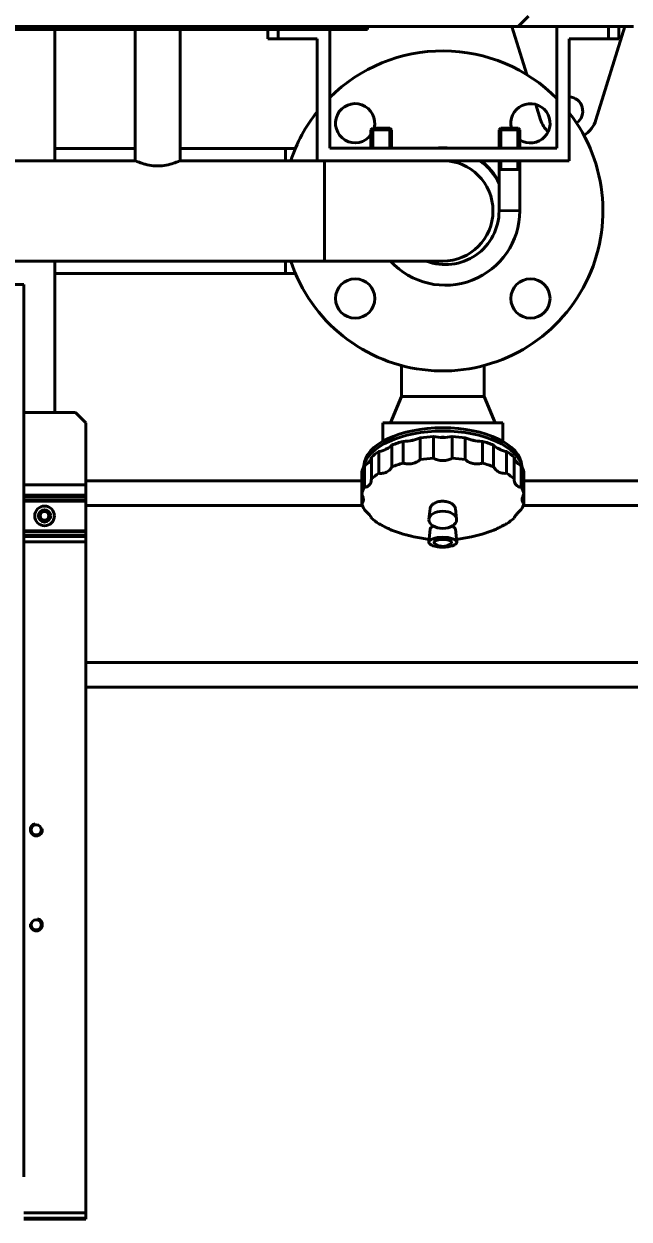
# Model space of a CAD drawing. Header units: millimetres. Extents: x 0 to 11890, y 0 to 8410.
# Drawn here: x 7042 to 7335, y 5232 to 5811 of the extents above; entities that cross this region are included whole.
import ezdxf

# ---------------------------------------------------------------- set-up
doc = ezdxf.new("R2010")
doc.units = ezdxf.units.MM
doc.header["$LTSCALE"] = 10
for name, color, linetype, lineweight in [('가시적인 것(ISO)', 3, 'Continuous', 40), ('가시적인 좁은 것(ISO)', 3, 'Continuous', 35), ('치수(ISO)', 2, 'Continuous', 25)]:
    doc.layers.add(name, color=color, linetype=linetype, lineweight=lineweight)
doc.styles.add('치수 텍스트_PSTEK_POSCO', font='isocp.shx')
doc.dimstyles.new('치수_PSTEK_POSCO', dxfattribs={"dimscale": 10, "dimtxt": 3, "dimasz": 2, "dimexe": 2, "dimexo": 2.5, "dimgap": 1, "dimtad": 1, "dimrnd": 1e-08, "dimdsep": 46, "dimtxsty": '치수 텍스트_PSTEK_POSCO', "dimcen": 0.09, "dimdle": 10, "dimclrd": 7, "dimclre": 7, "dimclrt": 2, "dimadec": 1, "dimazin": 2, "dimtfac": 1, "dimtmove": 0, "dimatfit": 3, "dimfxl": 0, "dimtolj": 1, "dimlwd": -1, "dimlwe": -1, "dimarcsym": 0})

# ---------------------------------------------------------------- blocks, each defined once
blk = doc.blocks.new('*D23')
at = {"layer": 'Defpoints', "color": 0}
for p in [(8116.83, 5444.6), (6716.83, 2144.6), (8116.83, 1685.03)]:
    blk.add_point(p, dxfattribs=at)
at = {"layer": '치수(ISO)', "color": 7}
for p, q in [((8116.83, 5394.6), (8116.83, 1645.03)), ((6716.83, 2094.6), (6716.83, 1645.03)), ((6756.83, 1685.03), (8076.83, 1685.03))]:
    blk.add_line(p, q, dxfattribs=at)
for points in [[(6756.83, 1691.69), (6756.83, 1678.36), (6716.83, 1685.03)], [(8076.83, 1691.69), (8076.83, 1678.36), (8116.83, 1685.03)]]:
    blk.add_solid(points, dxfattribs=at)
at = {"layer": '치수(ISO)', "color": 2, "insert": (7344.8, 1735.03), "char_height": 60, "attachment_point": 4, "style": '치수 텍스트_PSTEK_POSCO'}
blk.add_mtext('\\A1;1400', dxfattribs=at)
blk = doc.blocks.new('*D25')
at = {"layer": 'Defpoints', "color": 0}
for p in [(7986.83, 6194.6), (6486.83, 4104.6), (8567.88, 4104.6)]:
    blk.add_point(p, dxfattribs=at)
at = {"layer": '치수(ISO)', "color": 7}
for p, q in [((8036.83, 6194.6), (8607.88, 6194.6)), ((8567.88, 6154.6), (8567.88, 4144.6)), ((6536.83, 4104.6), (8607.88, 4104.6))]:
    blk.add_line(p, q, dxfattribs=at)
for points in [[(8561.21, 6154.6), (8574.55, 6154.6), (8567.88, 6194.6)], [(8561.21, 4144.6), (8574.55, 4144.6), (8567.88, 4104.6)]]:
    blk.add_solid(points, dxfattribs=at)
at = {"layer": '치수(ISO)', "color": 2, "insert": (8517.88, 5073.71), "char_height": 60, "attachment_point": 4, "rotation": 90, "style": '치수 텍스트_PSTEK_POSCO'}
blk.add_mtext('\\A1;2090', dxfattribs=at)
blk = doc.blocks.new('*D35')
at = {"layer": 'Defpoints', "color": 0}
for p in [(7986.83, 6194.6), (7056.83, 5082.6), (8286.83, 5082.6)]:
    blk.add_point(p, dxfattribs=at)
at = {"layer": '치수(ISO)', "color": 7}
for p, q in [((8036.83, 6194.6), (8326.83, 6194.6)), ((8286.83, 6154.6), (8286.83, 5122.6)), ((7106.83, 5082.6), (8326.83, 5082.6))]:
    blk.add_line(p, q, dxfattribs=at)
for points in [[(8280.16, 6154.6), (8293.49, 6154.6), (8286.83, 6194.6)], [(8280.16, 5122.6), (8293.49, 5122.6), (8286.83, 5082.6)]]:
    blk.add_solid(points, dxfattribs=at)
at = {"layer": '치수(ISO)', "color": 2, "insert": (8236.82, 5579.8), "char_height": 60, "attachment_point": 4, "rotation": 90, "style": '치수 텍스트_PSTEK_POSCO'}
blk.add_mtext('\\A1;1112', dxfattribs=at)

msp = doc.modelspace()

# ---------------------------------------------------------------- linework, layer by layer
at = {"layer": '가시적인 것(ISO)'}
for p, q in [((7286.076, 5814.597), (7281.076, 5809.597)), ((6226.076, 5809.597), (7281.076, 5809.597)), ((6692.576, 5808.097), (7208.076, 5808.097)), ((7056.826, 5808.097), (7056.826, 5744.597)), ((7095.726, 5808.097), (7095.726, 5744.597)), ((7117.426, 5808.097), (7117.426, 5744.597)), ((7159.826, 5808.097), (7159.826, 5803.597)), ((7164.826, 5803.597), (7164.826, 5808.097)), ((7189.826, 5750.597), (7189.826, 5808.097)), ((7208.076, 5809.597), (7208.076, 5808.097)), ((7285.188, 5786.304), (7277.976, 5809.597)), ((7336.826, 5809.597), (7281.076, 5809.597)), ((7299.826, 5809.597), (7299.826, 5750.597)), ((7332.677, 5809.597), (7318.7, 5764.456)), ((7324.826, 5809.597), (7324.826, 5803.597)), ((7329.826, 5803.597), (7329.826, 5809.597)), ((7159.826, 5803.597), (7164.826, 5803.597)), ((7164.826, 5803.597), (7183.826, 5803.597)), ((7183.826, 5803.597), (7183.826, 5744.597)), ((7305.826, 5744.597), (7305.826, 5803.597)), ((7305.826, 5803.597), (7324.826, 5803.597)), ((7324.826, 5803.597), (7329.826, 5803.597)), ((7291.953, 5764.456), (7289.666, 5771.843)), ((7210.638, 5760.297), (7209.826, 5759.485)), ((7219.826, 5759.485), (7209.826, 5759.485)), ((7209.826, 5750.597), (7209.826, 5759.485)), ((7210.638, 5760.297), (7219.015, 5760.297)), ((7219.015, 5760.297), (7219.826, 5759.485)), ((7219.826, 5750.597), (7219.826, 5759.485)), ((7272.638, 5760.297), (7271.826, 5759.485)), ((7281.826, 5759.485), (7271.826, 5759.485)), ((7271.826, 5750.597), (7271.826, 5759.485)), ((7272.638, 5760.297), (7281.015, 5760.297)), ((7281.015, 5760.297), (7281.826, 5759.485)), ((7281.826, 5750.597), (7281.826, 5759.485)), ((7056.826, 5750.547), (7095.726, 5750.547)), ((7117.426, 5750.547), (7168.376, 5750.547)), ((7168.376, 5750.547), (7168.376, 5744.597)), ((7168.376, 5744.597), (7168.376, 5750.547)), ((7173.224, 5750.547), (7168.376, 5750.547)), ((7299.826, 5750.597), (7189.826, 5750.597)), ((7012.426, 5744.597), (7095.726, 5744.597)), ((7117.426, 5744.597), (7187.376, 5744.597)), ((7187.376, 5744.597), (7187.376, 5695.997)), ((7244.576, 5744.597), (7187.376, 5744.597)), ((7187.376, 5744.597), (7187.376, 5695.997)), ((7244.576, 5744.597), (7305.826, 5744.597)), ((7271.826, 5720.297), (7271.826, 5744.597)), ((7281.826, 5720.297), (7281.826, 5744.597)), ((7281.826, 5740.297), (7271.826, 5740.297)), ((6616.576, 5695.997), (7187.376, 5695.997)), ((7056.826, 5695.997), (7056.826, 5622.597)), ((7168.376, 5695.997), (7168.376, 5690.047)), ((7168.376, 5690.047), (7168.376, 5695.997)), ((7187.376, 5695.997), (7244.576, 5695.997)), ((7056.826, 5690.047), (7168.376, 5690.047)), ((7168.376, 5690.047), (7173.224, 5690.047)), ((7041.826, 5684.597), (6827.026, 5684.597)), ((7041.826, 5252.597), (7041.826, 5684.597)), ((7224.53, 5630.396), (7224.53, 5645.435)), ((7264.623, 5630.396), (7264.623, 5645.435)), ((7224.53, 5630.396), (7219.255, 5617.735)), ((7264.623, 5630.396), (7224.53, 5630.396)), ((7264.623, 5630.396), (7269.898, 5617.735)), ((7066.826, 5622.597), (7041.826, 5622.597)), ((7066.826, 5622.597), (7071.826, 5617.597)), ((7071.826, 5587.597), (7071.826, 5617.597)), ((7273.591, 5617.735), (7215.562, 5617.735)), ((7215.562, 5608.687), (7215.562, 5617.735)), ((7273.591, 5608.687), (7273.591, 5617.735)), ((7225.432, 5598.162), (7225.432, 5608.694)), ((7233.682, 5610.39), (7233.682, 5599.857)), ((7240.111, 5600.492), (7240.111, 5611.024)), ((7249.041, 5611.024), (7249.041, 5600.492)), ((7255.47, 5599.857), (7255.47, 5610.39)), ((7263.721, 5608.694), (7263.721, 5598.162)), ((7213.668, 5593.222), (7213.668, 5603.755)), ((7219.982, 5606.888), (7219.982, 5596.355)), ((7269.171, 5596.355), (7269.171, 5606.888)), ((7275.485, 5603.755), (7275.485, 5593.222)), ((7206.608, 5586.425), (7206.608, 5596.957)), ((7210.026, 5601.051), (7210.026, 5590.518)), ((7279.127, 5590.518), (7279.127, 5601.051)), ((7282.544, 5596.957), (7282.544, 5586.425)), ((7205.33, 5593.768), (7205.33, 5583.235)), ((7283.823, 5583.235), (7283.823, 5593.768)), ((7041.826, 5587.597), (7071.826, 5587.597)), ((7071.826, 5589.597), (7205.33, 5589.597)), ((7071.826, 5587.597), (7071.826, 5582.597)), ((7283.823, 5589.597), (7803.826, 5589.597)), ((7071.826, 5582.597), (7041.826, 5582.597)), ((7071.826, 5582.07), (7041.826, 5582.07)), ((7071.826, 5580.365), (7041.826, 5580.365)), ((7071.826, 5579.757), (7041.826, 5579.757)), ((7071.826, 5582.597), (7071.826, 5582.07)), ((7071.826, 5582.07), (7071.826, 5580.365)), ((7071.826, 5580.365), (7071.826, 5579.757)), ((7071.826, 5579.757), (7071.826, 5565.437)), ((7205.33, 5578.805), (7205.33, 5583.235)), ((7283.823, 5583.235), (7283.823, 5578.805)), ((7071.826, 5577.597), (7205.684, 5577.597)), ((7238.471, 5576.144), (7237.879, 5571.001)), ((7250.682, 5576.144), (7251.274, 5571.001)), ((7283.469, 5577.597), (7803.826, 5577.597)), ((7071.826, 5565.437), (7041.826, 5565.437)), ((7071.826, 5564.829), (7041.826, 5564.829)), ((7071.826, 5563.124), (7041.826, 5563.124)), ((7071.826, 5562.597), (7041.826, 5562.597)), ((7071.826, 5564.829), (7071.826, 5565.437)), ((7071.826, 5563.124), (7071.826, 5564.829)), ((7071.826, 5562.597), (7071.826, 5563.124)), ((7071.826, 5562.597), (7071.826, 5560.097)), ((7238.444, 5566.112), (7237.82, 5559.945)), ((7250.709, 5566.112), (7251.333, 5559.945)), ((7071.826, 5560.097), (7041.826, 5560.097)), ((7071.826, 5235.097), (7071.826, 5560.097)), ((7071.826, 5501.597), (7803.826, 5501.597)), ((7071.826, 5489.597), (7803.826, 5489.597)), ((7041.826, 5235.097), (7071.826, 5235.097)), ((7071.826, 5232.597), (7041.826, 5232.597)), ((7071.826, 5235.097), (7071.826, 5232.597)), ((7071.826, 5232.597), (7071.826, 5232.07)), ((7071.826, 5232.07), (7041.826, 5232.07))]:
    msp.add_line(p, q, dxfattribs=at)
for centre, radius in [((7202.15, 5677.871), 9.5), ((7287.003, 5677.871), 9.5), ((7051.826, 5572.597), 4.75), ((7051.826, 5572.597), 3), ((7051.826, 5572.597), 2.067), ((7047.826, 5420.597), 2.458), ((7047.826, 5374.597), 2.458)]:
    msp.add_circle(centre, radius, dxfattribs=at)
for centre, radius, start, end in [((7244.576, 5720.297), 77.5, 44.528377, 134.946937), ((7202.15, 5762.723), 9.5, 345.202045, 323.905149), ((7287.003, 5762.723), 9.5, 236.983199, 194.797955), ((7305.326, 5768.597), 7, 304.993732, 85.903956), ((7244.576, 5720.297), 77.5, 141.616377, 161.726797), ((7244.576, 5720.297), 77.5, 198.273203, 37.784333), ((7305.326, 5768.597), 14, 197.203994, 225.706691), ((7305.326, 5768.597), 14, 302.856543, 342.796006), ((7244.576, 5720.297), 30.55, 82.665025, 97.334975), ((7244.576, 5720.297), 24.3, 270, 90), ((7244.576, 5720.297), 24.3, 270, 90), ((7244.576, 5720.297), 30.25, 25.733087, 53.446951), ((7244.576, 5720.297), 30.55, 26.876837, 52.694693), ((7245.826, 5720.297), 36, 222.45415, 0), ((7245.826, 5720.297), 26, 249.166096, 0)]:
    msp.add_arc(centre, radius, start, end, dxfattribs=at)
for centre, major_axis, ratio, start_param, end_param in [((7244.576, 5596.319), (38.252, 0), 0.4961389, 0.025439, 3.1161537), ((7244.576, 5594.583), (38.5, 0), 0.4961389, 0.0866228, 3.0549698), ((7244.576, 5591.552), (39.5, 0), 0.4961389, 2.0767739, 2.242916), ((7225.089, 5614.894), (-12.5, 0), 0.4961389, 1.5982325, 2.3287583), ((7244.576, 5591.544), (-38.5, 0), 0.4961389, 5.0768287, 5.1330945), ((7244.576, 5591.552), (39.5, 0), 0.4961389, 1.6840748, 1.850217), ((7244.576, 5616.817), (-12.5, 0), 0.4961389, 1.2055335, 1.9360592), ((7244.576, 5591.544), (-38.5, 0), 0.4961389, 4.6845467, 4.7402312), ((7244.576, 5591.552), (39.5, 0), 0.4961389, 1.2913757, 1.4575179), ((7264.064, 5614.894), (-12.5, 0), 0.4961389, 0.8128344, 1.5433601), ((7244.576, 5591.544), (-38.5, 0), 0.4961389, 4.2916834, 4.3479493), ((7244.576, 5591.552), (39.5, 0), 0.4961389, 0.8986766, 1.0648188), ((7244.576, 5591.552), (39.5, 0), 0.4961389, 2.4694729, 2.6356151), ((7208.569, 5609.417), (-12.5, 0), 0.4961389, 1.9909316, 2.7214574), ((7244.576, 5591.544), (-38.5, 0), 0.4961389, 5.4686089, 5.5264981), ((7280.584, 5609.417), (-12.5, 0), 0.4961389, 0.4201353, 1.150661), ((7244.576, 5591.544), (-38.5, 0), 0.4961389, 3.8982799, 3.9561691), ((7244.576, 5591.552), (39.5, 0), 0.4961389, 0.5059775, 0.6721197), ((7244.576, 5591.552), (-39.5, 0), 0.4961389, 6.0037647, 6.1699069), ((7197.53, 5601.221), (12.5, 0), 0.4961389, 5.5252234, 6.2557491), ((7244.576, 5591.544), (-38.5, 0), 0.4961389, 5.8600624, 5.9202993), ((7244.576, 5581.02), (39.5, 0), 0.4961389, 2.0767739, 2.242916), ((7244.576, 5581.02), (39.5, 0), 0.4961389, 1.6840748, 1.850217), ((7244.576, 5581.02), (39.5, 0), 0.4961389, 1.2913757, 1.4575179), ((7244.576, 5581.02), (39.5, 0), 0.4961389, 0.8986766, 1.0648188), ((7291.622, 5601.221), (-12.5, 0), 0.4961389, 0.0274362, 0.757962), ((7244.576, 5591.544), (38.5, 0), 0.4961389, 0.362886, 0.4231229), ((7244.576, 5591.552), (39.5, 0), 0.4961389, 0.1132784, 0.2794206), ((7244.576, 5581.02), (39.5, 0), 0.4961389, 2.4694729, 2.6356151), ((7244.576, 5581.02), (39.5, 0), 0.4961389, 0.5059775, 0.6721197), ((7244.576, 5581.02), (-39.5, 0), 0.4961389, 6.0037647, 6.1699069), ((7244.576, 5581.02), (39.5, 0), 0.4961389, 0.1132784, 0.2794206), ((7244.576, 5581.02), (-39.5, 0), 0.4961389, 0.1132784, 0.2794206), ((7244.576, 5581.02), (39.5, 0), 0.4961389, 6.0037647, 6.1699069), ((7244.576, 5581.02), (-39.5, 0), 0.4961389, 0.5059775, 0.6721197), ((7244.576, 5581.02), (-39.5, 0), 0.4961389, 2.4694729, 2.6356151), ((7244.576, 5559.684), (-4.256, 0), 0.3535622, 2.6547392, 6.7700388)]:
    msp.add_ellipse(centre, major_axis=major_axis, ratio=ratio, start_param=start_param, end_param=end_param, dxfattribs=at)
for centre, major_axis, ratio in [((7244.576, 5570.702), (-6.715, 0), 0.6223065), ((7244.576, 5559.86), (-6.761, 0), 0.3535622)]:
    msp.add_ellipse(centre, major_axis=major_axis, ratio=ratio, dxfattribs=at)
for points, knots in [([(7117.426, 5744.597), (7117.314, 5744.545), (7117.146, 5744.468), (7116.033, 5744.002), (7115.2, 5743.671), (7113.295, 5743.037), (7112.088, 5742.69), (7109.423, 5742.187), (7107.961, 5742.04), (7105.191, 5742.04), (7103.73, 5742.187), (7101.064, 5742.69), (7099.858, 5743.037), (7097.953, 5743.671), (7097.12, 5744.002), (7096.007, 5744.468), (7095.839, 5744.545), (7095.726, 5744.597)], [1.66069, 1.66069, 1.66069, 1.66069, 2.0755221, 2.0755221, 2.4903542, 2.4903542, 2.9058671, 2.9058671, 3.32138, 3.32138, 3.7368928, 3.7368928, 4.1524057, 4.1524057, 4.5672378, 4.5672378, 4.9820699, 4.9820699, 4.9820699, 4.9820699]), ([(7225.432, 5598.162), (7226.079, 5597.979), (7226.738, 5597.858), (7228.24, 5597.741), (7229.069, 5597.788), (7229.873, 5597.954), (7230.707, 5598.125), (7231.494, 5598.419), (7232.748, 5599.118), (7233.235, 5599.465), (7233.682, 5599.857)], [9.20295846, 9.20295846, 9.20295846, 9.20295846, 9.40906874, 9.40906874, 9.6699789, 9.6699789, 9.6699789, 9.94073052, 9.94073052, 10.13613402, 10.13613402, 10.13613402, 10.13613402]), ([(7240.111, 5600.492), (7240.716, 5600.185), (7241.351, 5599.937), (7242.847, 5599.524), (7243.707, 5599.405), (7244.576, 5599.405), (7245.479, 5599.405), (7246.372, 5599.533), (7247.863, 5599.961), (7248.466, 5600.2), (7249.041, 5600.492)], [9.20295846, 9.20295846, 9.20295846, 9.20295846, 9.40906874, 9.40906874, 9.6699789, 9.6699789, 9.6699789, 9.94073052, 9.94073052, 10.13613402, 10.13613402, 10.13613402, 10.13613402]), ([(7255.47, 5599.857), (7255.941, 5599.445), (7256.454, 5599.083), (7257.717, 5598.398), (7258.476, 5598.119), (7259.28, 5597.954), (7260.114, 5597.782), (7260.976, 5597.737), (7262.479, 5597.87), (7263.104, 5597.988), (7263.721, 5598.162)], [9.20295846, 9.20295846, 9.20295846, 9.20295846, 9.40906874, 9.40906874, 9.6699789, 9.6699789, 9.6699789, 9.94073052, 9.94073052, 10.13613402, 10.13613402, 10.13613402, 10.13613402]), ([(7213.668, 5593.222), (7214.259, 5593.162), (7214.841, 5593.163), (7216.12, 5593.32), (7216.793, 5593.516), (7217.408, 5593.821), (7218.046, 5594.138), (7218.608, 5594.565), (7219.433, 5595.469), (7219.73, 5595.893), (7219.982, 5596.355)], [9.20295846, 9.20295846, 9.20295846, 9.20295846, 9.40906874, 9.40906874, 9.6699789, 9.6699789, 9.6699789, 9.94073052, 9.94073052, 10.13613402, 10.13613402, 10.13613402, 10.13613402]), ([(7269.171, 5596.355), (7269.435, 5595.87), (7269.75, 5595.426), (7270.586, 5594.534), (7271.13, 5594.126), (7271.745, 5593.821), (7272.383, 5593.505), (7273.084, 5593.305), (7274.368, 5593.163), (7274.923, 5593.164), (7275.485, 5593.222)], [9.20295846, 9.20295846, 9.20295846, 9.20295846, 9.40906874, 9.40906874, 9.6699789, 9.6699789, 9.6699789, 9.94073052, 9.94073052, 10.13613402, 10.13613402, 10.13613402, 10.13613402]), ([(7206.608, 5586.425), (7207.053, 5586.466), (7207.471, 5586.566), (7208.333, 5586.935), (7208.746, 5587.238), (7209.079, 5587.637), (7209.424, 5588.051), (7209.676, 5588.558), (7209.946, 5589.57), (7210.009, 5590.03), (7210.026, 5590.518)], [9.20295846, 9.20295846, 9.20295846, 9.20295846, 9.40906874, 9.40906874, 9.6699789, 9.6699789, 9.6699789, 9.94073052, 9.94073052, 10.13613402, 10.13613402, 10.13613402, 10.13613402]), ([(7279.127, 5590.518), (7279.145, 5590.005), (7279.213, 5589.524), (7279.496, 5588.521), (7279.741, 5588.036), (7280.074, 5587.637), (7280.419, 5587.223), (7280.851, 5586.912), (7281.723, 5586.557), (7282.121, 5586.464), (7282.544, 5586.425)], [9.20295846, 9.20295846, 9.20295846, 9.20295846, 9.40906874, 9.40906874, 9.6699789, 9.6699789, 9.6699789, 9.94073052, 9.94073052, 10.13613402, 10.13613402, 10.13613402, 10.13613402]), ([(7205.33, 5578.805), (7205.561, 5578.913), (7205.75, 5579.073), (7206.063, 5579.558), (7206.154, 5579.91), (7206.154, 5580.342), (7206.154, 5580.79), (7206.056, 5581.312), (7205.731, 5582.319), (7205.55, 5582.767), (7205.33, 5583.235)], [9.20295846, 9.20295846, 9.20295846, 9.20295846, 9.40906874, 9.40906874, 9.6699789, 9.6699789, 9.6699789, 9.94073052, 9.94073052, 10.13613402, 10.13613402, 10.13613402, 10.13613402]), ([(7238.471, 5576.144), (7238.484, 5576.263), (7238.507, 5576.383), (7238.673, 5576.998), (7238.964, 5577.474), (7239.827, 5578.327), (7240.391, 5578.697), (7241.71, 5579.275), (7242.45, 5579.48), (7244.011, 5579.698), (7244.815, 5579.712), (7246.382, 5579.546), (7247.13, 5579.37), (7248.469, 5578.852), (7249.049, 5578.518), (7249.965, 5577.74), (7250.299, 5577.306), (7250.592, 5576.615), (7250.655, 5576.38), (7250.682, 5576.144)], [-2.8480084, -2.8480084, -2.8480084, -2.8480084, -2.7899239, -2.7899239, -2.5470481, -2.5470481, -2.3038833, -2.3038833, -2.0632496, -2.0632496, -1.8240902, -1.8240902, -1.5864744, -1.5864744, -1.3514891, -1.3514891, -1.1216013, -1.1216013, -1.0068336, -1.0068336, -1.0068336, -1.0068336]), ([(7283.823, 5583.235), (7283.592, 5582.744), (7283.403, 5582.274), (7283.089, 5581.274), (7282.999, 5580.773), (7282.999, 5580.342), (7282.999, 5579.894), (7283.096, 5579.531), (7283.422, 5579.057), (7283.603, 5578.908), (7283.823, 5578.805)], [9.20295846, 9.20295846, 9.20295846, 9.20295846, 9.40906874, 9.40906874, 9.6699789, 9.6699789, 9.6699789, 9.94073052, 9.94073052, 10.13613402, 10.13613402, 10.13613402, 10.13613402]), ([(7210.026, 5571.522), (7210.008, 5571.651), (7209.94, 5571.823), (7209.657, 5572.311), (7209.412, 5572.648), (7209.079, 5573.047), (7208.734, 5573.461), (7208.302, 5573.931), (7207.43, 5574.82), (7207.032, 5575.21), (7206.608, 5575.615)], [9.20295846, 9.20295846, 9.20295846, 9.20295846, 9.40906874, 9.40906874, 9.6699789, 9.6699789, 9.6699789, 9.94073052, 9.94073052, 10.13613402, 10.13613402, 10.13613402, 10.13613402]), ([(7282.544, 5575.615), (7282.099, 5575.19), (7281.682, 5574.78), (7280.82, 5573.896), (7280.407, 5573.446), (7280.074, 5573.047), (7279.729, 5572.633), (7279.477, 5572.285), (7279.207, 5571.806), (7279.144, 5571.645), (7279.127, 5571.522)], [9.20295846, 9.20295846, 9.20295846, 9.20295846, 9.40906874, 9.40906874, 9.6699789, 9.6699789, 9.6699789, 9.94073052, 9.94073052, 10.13613402, 10.13613402, 10.13613402, 10.13613402]), ([(7219.826, 5565.746), (7219.596, 5565.838), (7219.333, 5565.952), (7218.567, 5566.298), (7218.023, 5566.557), (7217.408, 5566.863), (7216.77, 5567.179), (7216.069, 5567.538), (7214.785, 5568.214), (7214.23, 5568.51), (7213.668, 5568.817)], [9.24206876, 9.24206876, 9.24206876, 9.24206876, 9.40906874, 9.40906874, 9.6699789, 9.6699789, 9.6699789, 9.94073052, 9.94073052, 10.13613402, 10.13613402, 10.13613402, 10.13613402]), ([(7275.485, 5568.817), (7274.894, 5568.495), (7274.312, 5568.183), (7273.032, 5567.511), (7272.36, 5567.168), (7271.745, 5566.863), (7271.107, 5566.546), (7270.545, 5566.278), (7269.789, 5565.938), (7269.543, 5565.833), (7269.327, 5565.746)], [9.20295846, 9.20295846, 9.20295846, 9.20295846, 9.40906874, 9.40906874, 9.6699789, 9.6699789, 9.6699789, 9.94073052, 9.94073052, 10.09718709, 10.09718709, 10.09718709, 10.09718709]), ([(7237.957, 5561.298), (7235.592, 5561.534), (7233.169, 5561.9), (7227.299, 5563.16), (7223.763, 5564.165), (7219.826, 5565.746)], [4.91114311, 4.91114311, 4.91114311, 4.91114311, 5.12070673, 5.12070673, 5.39291856, 5.39291856, 5.39291856, 5.39291856]), ([(7240.082, 5567.598), (7239.997, 5567.563), (7239.915, 5567.528), (7239.679, 5567.419), (7239.534, 5567.344), (7239.085, 5567.078), (7238.842, 5566.875), (7238.542, 5566.483), (7238.462, 5566.298), (7238.444, 5566.112)], [0.50504799, 0.50504799, 0.50504799, 0.50504799, 0.54239789, 0.54239789, 0.61647471, 0.61647471, 0.79268125, 0.79268125, 0.94223038, 0.94223038, 0.94223038, 0.94223038]), ([(7250.709, 5566.112), (7250.679, 5566.407), (7250.498, 5566.698), (7250.012, 5567.106), (7249.815, 5567.236), (7249.465, 5567.423), (7249.336, 5567.485), (7249.156, 5567.562), (7249.114, 5567.58), (7249.071, 5567.598)], [2.92295703, 2.92295703, 2.92295703, 2.92295703, 3.15950321, 3.15950321, 3.27859592, 3.27859592, 3.34127843, 3.34127843, 3.36023264, 3.36023264, 3.36023264, 3.36023264]), ([(7269.327, 5565.746), (7265.389, 5564.165), (7261.854, 5563.16), (7255.984, 5561.9), (7253.56, 5561.534), (7251.196, 5561.298)], [4.0318594, 4.0318594, 4.0318594, 4.0318594, 4.30407123, 4.30407123, 4.51363485, 4.51363485, 4.51363485, 4.51363485]), ([(7248.338, 5558.98), (7247.743, 5558.583), (7247.281, 5558.39), (7246.306, 5558.037), (7245.878, 5557.958), (7245.101, 5557.853), (7244.759, 5557.838), (7244.056, 5557.855), (7243.7, 5557.887), (7242.843, 5558.053), (7242.351, 5558.168), (7241.391, 5558.629), (7241.121, 5558.776), (7240.815, 5558.98)], [3.6284462, 3.6284462, 3.6284462, 3.6284462, 3.9149159, 3.9149159, 4.348493, 4.348493, 4.7820701, 4.7820701, 5.2156473, 5.2156473, 5.6492244, 5.6492244, 5.7963318, 5.7963318, 5.7963318, 5.7963318])]:
    msp.add_open_spline(points, degree=3, knots=knots, dxfattribs=at)
at = {"layer": '가시적인 좁은 것(ISO)'}
for p, q in [((7210.723, 5760.297), (7210.723, 5750.597)), ((7218.929, 5750.597), (7218.929, 5760.297)), ((7272.723, 5760.297), (7272.723, 5750.597)), ((7280.929, 5750.597), (7280.929, 5760.297)), ((7272.723, 5744.597), (7272.723, 5740.297)), ((7280.929, 5740.297), (7280.929, 5744.597)), ((7281.826, 5720.297), (7271.826, 5720.297))]:
    msp.add_line(p, q, dxfattribs=at)
for centre, radius, start, end in [((7051.826, 5572.597), 2.5, 259.999991, 169.999991), ((7047.826, 5420.597), 3, 99.999991, 9.999991), ((7047.826, 5374.597), 3, 169.999991, 79.999991)]:
    msp.add_arc(centre, radius, start, end, dxfattribs=at)

# ---------------------------------------------------------------- dimensions: what is measured, and where the dimension line sits
at = {"layer": '치수(ISO)', "color": 7}
for base, p1, p2, angle, picture, middle in [((8567.882, 4104.597), (7986.826, 6194.597), (6486.826, 4104.597), 90, '*D25', (8567.882, 5149.597)), ((8286.826, 5082.597), (7986.826, 6194.597), (7056.826, 5082.597), 90, '*D35', (8286.826, 5638.597)), ((8116.826, 1685.026), (6716.826, 2144.597), (8116.826, 5444.597), 180, '*D23', (7416.826, 1685.026))]:
    dim = msp.add_linear_dim(base=base, p1=p1, p2=p2, angle=angle, dimstyle='치수_PSTEK_POSCO', override={"dimscale": 20, "dimtofl": 0, "dimatfit": 1}, dxfattribs=at)
    dim.commit()
    dim.dimension.update_dxf_attribs({"geometry": picture, "text_midpoint": middle, "dimtype": 160})

doc.saveas('drawing.dxf')
